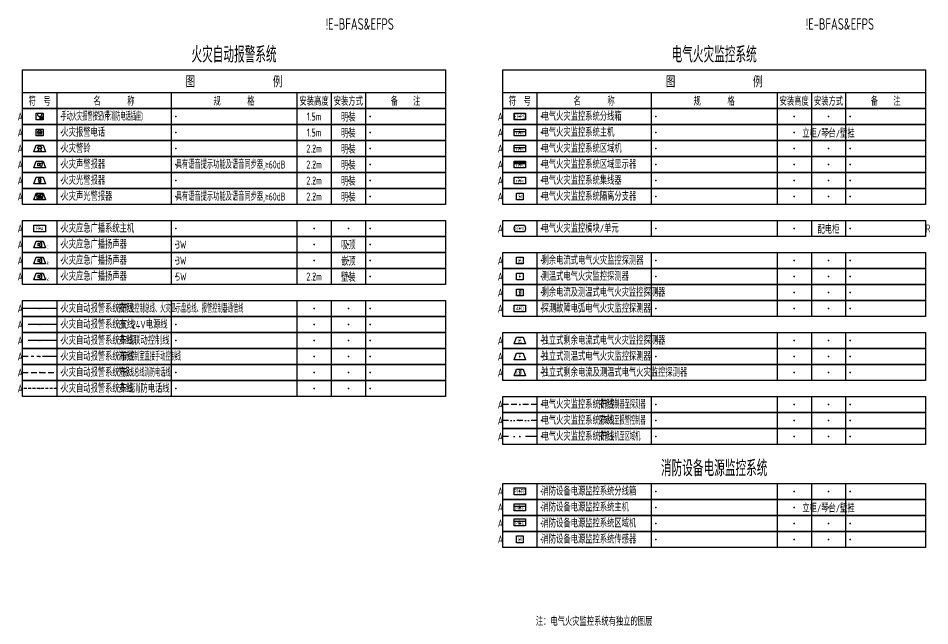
# Model space of a CAD drawing. Extents: x -337 to 273738, y -225 to 2088994.
# Drawn here: x 65274 to 105142, y 434931 to 461512 of the extents above; entities that cross this region are included whole.
import ezdxf
from ezdxf.enums import TextEntityAlignment as Align

# ---------------------------------------------------------------- set-up
doc = ezdxf.new("R2010")
doc.units = 0
doc.header["$LTSCALE"] = 1000
for name, pattern in [('BORDER2', [0.875, 0.25, -0.125, 0.25, -0.125, 0, -0.125]), ('CENTER', [2, 1.25, -0.25, 0.25, -0.25]), ('DIVIDE', [1.25, 0.5, -0.25, 0, -0.25, 0, -0.25]), ('DIVIDE2', [0.625, 0.25, -0.125, 0, -0.125, 0, -0.125]), ('HIDDEN', [0.375, 0.25, -0.125]), ('HIDDEN2', [0.1875, 0.125, -0.0625]), ('PHANTOM', [2.5, 1.25, -0.25, 0.25, -0.25, 0.25, -0.25]), ('PHANTOM2', [1.25, 0.625, -0.125, 0.125, -0.125, 0.125, -0.125])]:
    doc.linetypes.add(name, pattern=pattern)
doc.layers.get('0').update_dxf_attribs({"linetype": 'CONTINUOUS'})
for name, color, linetype in [('E-EFPS-DEVC', 3, 'CONTINUOUS'), ('E-EFPS-WIRE', 4, 'BORDER2'), ('E-EFPS-WIRE2', 4, 'DIVIDE2'), ('E-EFPS-WIRE3', 4, 'DIVIDE'), ('E-FAS-DEVC', 3, 'CONTINUOUS'), ('E-FAS-WIRE', 4, 'CONTINUOUS'), ('E-FAS-WIRE2', 4, 'CENTER'), ('E-FAS-WIRE3', 4, 'PHANTOM'), ('E-FAS-WIRE4', 4, 'PHANTOM2'), ('E-FAS-WIRE5', 4, 'HIDDEN'), ('E-FAS-WIRE6', 4, 'HIDDEN2'), ('E-UNIV-DIAG', 2, 'CONTINUOUS'), ('E-UNIV-EL', 140, 'CONTINUOUS'), ('E-UNIV-NOTE', 6, 'CONTINUOUS'), ('VPORTS', 7, 'CONTINUOUS')]:
    doc.layers.add(name, color=color, linetype=linetype)
doc.styles.add('TH-STYLE3', font='tssdeng.shx', dxfattribs={"width": 0.65, "bigfont": 'tssdchn.shx'})

# ---------------------------------------------------------------- blocks, each defined once
blk = doc.blocks.new('E-BKTS2')
for p, q in [((0, 0), (185, 0)), ((0, -7), (0, 0)), ((185, 0), (185, -7)), ((185, -7), (0, -7))]:
    blk.add_line(p, q)
at = {"linetype": 'Continuous'}
for p, q in [((15, 0), (15, -7)), ((65, 0), (65, -7)), ((120, 0), (120, -7)), ((135, 0), (135, -7)), ((150, 0), (150, -7))]:
    blk.add_line(p, q, dxfattribs=at)
for p in [(7.5, -3.5), (17, -3.5), (67, -3.5), (127.5, -3.5), (142.5, -3.5), (152, -3.5)]:
    blk.add_point(p, dxfattribs=at)
blk = doc.blocks.new('E-BFAS310')
blk.add_lwpolyline([(-2.5, -1.5), (-1.5, 1.5), (1.5, 1.5), (2.5, -1.5)], close=True)
at = {"layer": 'E-UNIV-EL'}
blk.add_line((1, 0), (-1, 0), dxfattribs=at)
for points in [[(-0.5, 0), (-0.5, -1), (-1, -1)], [(0.5, 0), (0.5, -1), (1, -1)]]:
    blk.add_lwpolyline(points, dxfattribs=at)
blk.add_arc((0, 0), 1, 0, 180, dxfattribs=at)
blk = doc.blocks.new('E-BFAS311')
blk.add_lwpolyline([(-2.5, -1.5), (-1.5, 1.5), (1.5, 1.5), (2.5, -1.5)], close=True)
at = {"layer": 'E-UNIV-EL'}
for p, q in [((-1, 0.5), (-1, -0.5)), ((0, 0.5), (-1, 0.5)), ((0, 0.25), (1.25, 0.83)), ((0, -0.5), (0, 0.5)), ((1.25, 0.83), (0.75, -0.83)), ((0, -0.5), (-1, -0.5)), ((0, -0.25), (0.75, -0.83))]:
    blk.add_line(p, q, dxfattribs=at)
blk = doc.blocks.new('E-BFAS320')
blk.add_lwpolyline([(-2.5, -1.5), (-1.5, 1.5), (1.5, 1.5), (2.5, -1.5)], close=True)
at = {"layer": 'E-UNIV-EL'}
for p, q in [((-0.3, 0.1), (-0.3, -0.8)), ((0.3, 0.1), (0.3, -0.8)), ((0.3, -0.8), (-0.3, -0.8))]:
    blk.add_line(p, q, dxfattribs=at)
blk.add_circle((0, 0.5), 0.5, dxfattribs=at)
blk = doc.blocks.new('E-BFAS330')
blk.add_lwpolyline([(-2.5, -1.5), (-1.5, 1.5), (1.5, 1.5), (2.5, -1.5)], close=True)
at = {"layer": 'E-UNIV-EL'}
for p, q in [((-1.56, 1), (-0.24, 0.6)), ((-1.1, 0), (-1.56, 1)), ((-0.5, 0), (-1.3, 0)), ((-1.3, 0), (-1.3, -0.8)), ((-0.7, 0), (-0.24, 0.6)), ((-0.5, 0), (-0.5, -0.8)), ((0, 1.5), (0, -1.5)), ((0.6, 0.1), (0.6, -0.8)), ((1.2, 0.1), (1.2, -0.8)), ((-1.3, -0.8), (-0.5, -0.8)), ((1.2, -0.8), (0.6, -0.8))]:
    blk.add_line(p, q, dxfattribs=at)
blk.add_circle((0.9, 0.5), 0.5, dxfattribs=at)
blk = doc.blocks.new('E-BFAS420')
blk.add_lwpolyline([(-2.5, -1.5), (-2.5, 1.5), (2.5, 1.5), (2.5, -1.5)], close=True)
at = {"layer": 'E-UNIV-EL', "style": 'TH-STYLE3', "width": 0.7}
blk.add_attdef('F', text='', height=1.7, dxfattribs=at).set_placement((0, 0), align=Align.MIDDLE)
blk = doc.blocks.new('E-BFAS212')
blk.add_lwpolyline([(-1.5, -1.5), (-1.5, 1.5), (1.5, 1.5), (1.5, -1.5)], close=True)
at = {"layer": 'E-UNIV-EL'}
blk.add_line((0, 0), (0, -1), dxfattribs=at)
for radius in [0.5, 0.25]:
    blk.add_circle((0.75, -0.5), radius, dxfattribs=at)
blk.add_arc((0, 1), 1, 180, 0, dxfattribs=at)
blk = doc.blocks.new('E-BFAS220')
blk.add_lwpolyline([(-1.5, -1.5), (-1.5, 1.5), (1.5, 1.5), (1.5, -1.5)], close=True)
at = {"layer": 'E-UNIV-EL'}
blk.add_lwpolyline([(0.58, 0), (1, 0, 1), (-1, 0), (-0.58, 0)], format="xyb", dxfattribs=at)
blk.add_lwpolyline([(-0.75, -0.67), (-0.5, 0.33), (0.5, 0.33), (0.75, -0.67)], close=True, dxfattribs=at)
blk = doc.blocks.new('E-BKTS1')
blk.add_line((0, -10), (185, -10))
at = {"linetype": 'Continuous'}
for p, q in [((15, -10), (15, -17)), ((65, -10), (65, -17)), ((120, -10), (120, -17)), ((135, -10), (135, -17)), ((150, -10), (150, -17))]:
    blk.add_line(p, q, dxfattribs=at)
blk.add_lwpolyline([(0, 0), (185, 0), (185, -17), (0, -17)], close=True)
at = {"layer": 'E-UNIV-NOTE', "style": 'TH-STYLE3', "width": 0.7}
for s, height, p in [('图                例', 5, (92.5, -5)), ('安装高度', 3.5, (127.5, -13.5)), ('安装方式', 3.5, (142.5, -13.5))]:
    blk.add_text(s, height=height, dxfattribs=at).set_placement(p, align=Align.MIDDLE)
at = {"layer": 'E-UNIV-NOTE', "linetype": 'Continuous', "style": 'TH-STYLE3', "width": 0.7}
for s, p in [('符  号', (7.5, -13.5)), ('名       称', (40, -13.5)), ('规       格', (92.5, -13.5)), ('备    注', (167.5, -13.5))]:
    blk.add_text(s, height=3.5, dxfattribs=at).set_placement(p, align=Align.MIDDLE)
blk = doc.blocks.new('E-BFAS410-2')
blk.add_lwpolyline([(-2.5, -1.5), (-1.5, 1.5), (1.5, 1.5), (2.5, -1.5)], close=True)
at = {"layer": 'E-UNIV-EL'}
for p, q in [((0, 0.5), (-0.8, 0.5)), ((-0.8, 0.5), (-0.8, -0.5)), ((0, 0.5), (0.8, 1.2)), ((0, -0.5), (0, 0.5)), ((0.8, 1.2), (0.8, -1.2)), ((0, -0.5), (-0.8, -0.5)), ((0, -0.5), (0.8, -1.2))]:
    blk.add_line(p, q, dxfattribs=at)
at = {"layer": 'E-UNIV-EL', "style": 'TH-STYLE3', "width": 0.5}
blk.add_attdef('F', text='', height=1.5, dxfattribs=at).set_placement((3.5, -1.25), align=Align.MIDDLE)
blk = doc.blocks.new('E-BFAS410-3')
blk.add_lwpolyline([(-2.5, -1.5), (-1.5, 1.5), (1.5, 1.5), (2.5, -1.5)], close=True)
at = {"layer": 'E-UNIV-EL'}
for p, q in [((0, 0.5), (-0.8, 0.5)), ((-0.8, 0.5), (-0.8, -0.5)), ((0, 0.5), (0.8, 1.2)), ((0, -0.5), (0, 0.5)), ((0.8, 1.2), (0.8, -1.2)), ((0, -0.5), (-0.8, -0.5)), ((0, -0.5), (0.8, -1.2))]:
    blk.add_line(p, q, dxfattribs=at)
at = {"layer": 'E-UNIV-EL', "style": 'TH-STYLE3', "width": 0.5}
blk.add_attdef('F', text='', height=1.5, dxfattribs=at).set_placement((3.5, -1.25), align=Align.MIDDLE)
blk = doc.blocks.new('E-BFAS410-4')
blk.add_lwpolyline([(-2.5, -1.5), (-1.5, 1.5), (1.5, 1.5), (2.5, -1.5)], close=True)
at = {"layer": 'E-UNIV-EL'}
for p, q in [((0, 0.5), (-0.8, 0.5)), ((-0.8, 0.5), (-0.8, -0.5)), ((0, 0.5), (0.8, 1.2)), ((0, -0.5), (0, 0.5)), ((0.8, 1.2), (0.8, -1.2)), ((0, -0.5), (-0.8, -0.5)), ((0, -0.5), (0.8, -1.2))]:
    blk.add_line(p, q, dxfattribs=at)
at = {"layer": 'E-UNIV-EL', "style": 'TH-STYLE3', "width": 0.5}
blk.add_attdef('F', text='', height=1.5, dxfattribs=at).set_placement((3.5, -1.25), align=Align.MIDDLE)
blk = doc.blocks.new('火灾自动报警系统三')
at = {"layer": 'E-FAS-WIRE'}
blk.add_line((1500, -10450), (0, -10450), dxfattribs=at)
at = {"layer": 'E-FAS-WIRE2'}
blk.add_line((1500, -11150), (0, -11150), dxfattribs=at)
at = {"layer": 'E-FAS-WIRE3'}
blk.add_line((1500, -11850), (0, -11850), dxfattribs=at)
at = {"layer": 'E-FAS-WIRE4'}
blk.add_line((1500, -12550), (0, -12550), dxfattribs=at)
at = {"layer": 'E-FAS-WIRE5'}
blk.add_line((0, -13250), (1500, -13250), dxfattribs=at)
at = {"layer": 'E-FAS-WIRE6'}
blk.add_line((1500, -13950), (0, -13950), dxfattribs=at)
at = {"layer": 'VPORTS'}
blk.add_point((6700, -4150), dxfattribs=at)
at = {"layer": 'E-FAS-DEVC', "xscale": 100, "yscale": 100, "zscale": 100}
for name, p in [('E-BFAS212', (750, -2050)), ('E-BFAS220', (750, -2750)), ('E-BFAS310', (750, -3450)), ('E-BFAS311', (750, -4150)), ('E-BFAS320', (750, -4850)), ('E-BFAS330', (750, -5550))]:
    blk.add_blockref(name, p, dxfattribs=at)
for name, p, values in [('E-BFAS420', (750, -6950), {'F': 'FPA'}), ('E-BFAS410-2', (750, -7650), {'F': 'C'}), ('E-BFAS410-3', (750, -8350), {'F': 'R'}), ('E-BFAS410-4', (750, -9050), {'F': 'W'})]:
    blk.add_blockref(name, p, dxfattribs=at).add_auto_attribs(values)
at = {"layer": 'E-UNIV-DIAG', "xscale": 100, "yscale": 100, "zscale": 100}
for name, p in [('E-BKTS1', (0, 0)), ('E-BKTS2', (0, -1700)), ('E-BKTS2', (0, -2400)), ('E-BKTS2', (0, -3100)), ('E-BKTS2', (0, -3800)), ('E-BKTS2', (0, -4500)), ('E-BKTS2', (0, -5200)), ('E-BKTS2', (0, -6600)), ('E-BKTS2', (0, -7300)), ('E-BKTS2', (0, -8000)), ('E-BKTS2', (0, -8700)), ('E-BKTS2', (0, -10100)), ('E-BKTS2', (0, -10800)), ('E-BKTS2', (0, -11500)), ('E-BKTS2', (0, -12200)), ('E-BKTS2', (0, -12900)), ('E-BKTS2', (0, -13600))]:
    blk.add_blockref(name, p, dxfattribs=at)
at = {"layer": 'E-UNIV-NOTE', "style": 'TH-STYLE3', "width": 0.7}
for s, height, p in [('火灾自动报警系统', 700, (9250, 700)), ('A', 350, (-100, -2050)), ('1.5m', 350, (12750, -2050)), ('明装', 350, (14250, -2050)), ('A', 350, (-100, -2750)), ('1.5m', 350, (12750, -2750)), ('明装', 350, (14250, -2750)), ('A', 350, (-100, -3450)), ('2.2m', 350, (12750, -3450)), ('明装', 350, (14250, -3450)), ('A', 350, (-100, -4150)), ('2.2m', 350, (12750, -4150)), ('明装', 350, (14250, -4150)), ('A', 350, (-100, -4850)), ('2.2m', 350, (12750, -4850)), ('明装', 350, (14250, -4850)), ('A', 350, (-100, -5550)), ('2.2m', 350, (12750, -5550)), ('明装', 350, (14250, -5550)), ('A', 350, (-100, -6950)), ('A', 350, (-100, -7650)), ('吸顶', 350, (14250, -7650)), ('A', 350, (-100, -8350)), ('嵌顶', 350, (14250, -8350)), ('A', 350, (-100, -9050)), ('A', 350, (-100, -10450)), ('A', 350, (-100, -11150)), ('A', 350, (-100, -11850)), ('A', 350, (-100, -12550)), ('A', 350, (-100, -13250)), ('A', 350, (-100, -13950))]:
    blk.add_text(s, height=height, dxfattribs=at).set_placement(p, align=Align.MIDDLE)
at = {"layer": 'E-UNIV-NOTE', "style": 'TH-STYLE3'}
for s, width, p in [('手动火灾报警按钮(带消防电话插座)', 0.5, (1700, -2050)), ('火灾报警电话', 0.7, (1700, -2750)), ('火灾警铃', 0.7, (1700, -3450)), ('火灾声警报器', 0.7, (1700, -4150)), ('具有语音提示功能及语音同步器,≥60dB', 0.6, (6700, -4150)), ('火灾光警报器', 0.7, (1700, -4850)), ('火灾声光警报器', 0.7, (1700, -5550)), ('具有语音提示功能及语音同步器,≥60dB', 0.6, (6700, -5550)), ('火灾应急广播系统主机', 0.7, (1700, -6950)), ('火灾应急广播扬声器', 0.7, (1700, -7650)), ('3W', 0.7, (6700, -7650)), ('火灾应急广播扬声器', 0.7, (1700, -8350)), ('3W', 0.7, (6700, -8350)), ('火灾应急广播扬声器', 0.7, (1700, -9050)), ('5W', 0.7, (6700, -9050)), ('火灾自动报警系统布线', 0.7, (1700, -10450)), ('报警及控制总线、火灾显示盘总线、报警控制器通信线', 0.5, (4200, -10450)), ('火灾自动报警系统布线', 0.7, (1700, -11150)), ('DC 24V电源线', 0.7, (4200, -11150)), ('火灾自动报警系统布线', 0.7, (1700, -11850)), ('多线联动控制线', 0.7, (4200, -11850)), ('火灾自动报警系统布线', 0.7, (1700, -12550)), ('消防控制室直接手动控制线', 0.5, (4200, -12550)), ('火灾自动报警系统布线', 0.7, (1700, -13250)), ('警报、总线消防电话线', 0.5, (4200, -13250)), ('火灾自动报警系统布线', 0.7, (1700, -13950)), ('多线消防电话线', 0.7, (4200, -13950))]:
    blk.add_text(s, height=350, dxfattribs=dict(at, width=width)).set_placement(p, align=Align.MIDDLE_LEFT)
at = {"layer": 'E-UNIV-NOTE', "linetype": 'Continuous', "style": 'TH-STYLE3', "width": 0.7}
for s, p in [('2.2m', (12750, -9050)), ('壁装', (14250, -9050))]:
    blk.add_text(s, height=350, dxfattribs=at).set_placement(p, align=Align.MIDDLE)
blk = doc.blocks.new('E-BEFPS240')
blk.add_lwpolyline([(-2.5, -1.5), (-2.5, 1.5), (2.5, 1.5), (2.5, -1.5)], close=True)
at = {"layer": 'E-UNIV-EL', "style": 'TH-STYLE3', "width": 0.7}
blk.add_attdef('F', text='', height=1.7, dxfattribs=at).set_placement((0, 0), align=Align.MIDDLE)
blk = doc.blocks.new('E-BEFPS211')
blk.add_lwpolyline([(-2.5, -1.5), (-1.5, 1.5), (1.5, 1.5), (2.5, -1.5)], close=True)
at = {"layer": 'E-UNIV-EL', "style": 'TH-STYLE3', "width": 0.7}
blk.add_attdef('F', text='', height=1.7, dxfattribs=at).set_placement((0, 0), align=Align.MIDDLE)
blk = doc.blocks.new('E-BEFPS220')
blk.add_lwpolyline([(-1.5, -1.5), (-1.5, 1.5), (1.5, 1.5), (1.5, -1.5)], close=True)
at = {"layer": 'E-UNIV-EL', "style": 'TH-STYLE3', "width": 0.7}
blk.add_attdef('F', text='', height=1.7, dxfattribs=at).set_placement((0, 0), align=Align.MIDDLE)
blk = doc.blocks.new('E-BEFPS221')
blk.add_lwpolyline([(-2.5, -1.5), (-1.5, 1.5), (1.5, 1.5), (2.5, -1.5)], close=True)
at = {"layer": 'E-UNIV-EL', "style": 'TH-STYLE3', "width": 0.7}
blk.add_attdef('F', text='', height=1.7, dxfattribs=at).set_placement((0, 0), align=Align.MIDDLE)
blk = doc.blocks.new('E-BEFPS230')
blk.add_lwpolyline([(-1.5, -1.5), (-1.5, 1.5), (1.5, 1.5), (1.5, -1.5)], close=True)
at = {"layer": 'E-UNIV-EL'}
blk.add_line((0, 1.5), (0, -1.5), dxfattribs=at)
at = {"layer": 'E-UNIV-EL', "style": 'TH-STYLE3', "width": 0.5}
for tag, p in [('F1', (-0.75, 0)), ('F2', (0.75, 0))]:
    blk.add_attdef(tag, text='', height=1.7, dxfattribs=at).set_placement(p, align=Align.MIDDLE)
blk = doc.blocks.new('E-BEFPS231')
blk.add_lwpolyline([(-2.5, -1.5), (-1.5, 1.5), (1.5, 1.5), (2.5, -1.5)], close=True)
at = {"layer": 'E-UNIV-EL'}
blk.add_line((0, 1.5), (0, -1.5), dxfattribs=at)
at = {"layer": 'E-UNIV-EL', "style": 'TH-STYLE3', "width": 0.5}
for tag, p in [('F1', (-0.75, 0)), ('F2', (0.75, 0))]:
    blk.add_attdef(tag, text='', height=1.7, dxfattribs=at).set_placement(p, align=Align.MIDDLE)
blk = doc.blocks.new('E-BEFPS010')
blk.add_lwpolyline([(-2.5, -1.5), (-2.5, 1.5), (2.5, 1.5), (2.5, -1.5)], close=True)
at = {"layer": 'E-UNIV-EL', "style": 'TH-STYLE3', "width": 0.7}
blk.add_attdef('BOX', text='', height=2, dxfattribs=at).set_placement((0, 0), align=Align.MIDDLE)
blk = doc.blocks.new('E-BFAS540')
blk.add_lwpolyline([(-1.5, -1.5), (-1.5, 1.5), (1.5, 1.5), (1.5, -1.5)], close=True)
at = {"layer": 'E-UNIV-EL', "style": 'TH-STYLE3', "width": 0.7}
blk.add_attdef('F', text='', height=1.7, dxfattribs=at).set_placement((0, 0), align=Align.MIDDLE)
blk = doc.blocks.new('E-BEFPS020')
blk.add_lwpolyline([(-2.5, -1.5), (-2.5, 1.5), (2.5, 1.5), (2.5, -1.5)], close=True)
at = {"layer": 'E-UNIV-EL'}
blk.add_line((-2.5, 0.5), (2.5, 0.5), dxfattribs=at)
at = {"layer": 'E-UNIV-EL', "style": 'TH-STYLE3', "width": 0.7}
for height, p in [(1.5, (0, -0.5)), (1, (0, 1))]:
    blk.add_attdef('F', text='', height=height, dxfattribs=at).set_placement(p, align=Align.MIDDLE)
blk = doc.blocks.new('E-BEFPS021')
blk.add_lwpolyline([(-2.5, -1.5), (-2.5, 1.5), (2.5, 1.5), (2.5, -1.5)], close=True)
at = {"layer": 'E-UNIV-EL'}
blk.add_line((-2.5, 0.5), (2.5, 0.5), dxfattribs=at)
at = {"layer": 'E-UNIV-EL', "style": 'TH-STYLE3', "width": 0.7}
for height, p in [(1.5, (0, -0.5)), (1, (0, 1))]:
    blk.add_attdef('F', text='', height=height, dxfattribs=at).set_placement(p, align=Align.MIDDLE)
blk = doc.blocks.new('E-BEFPS030')
blk.add_lwpolyline([(-2.5, -1.5), (-2.5, 1.5), (2.5, 1.5), (2.5, -1.5)], close=True)
at = {"layer": 'E-UNIV-EL'}
for p, q in [((-2.5, 1), (2.5, 1)), ((-2.5, 0.5), (2.5, 0.5))]:
    blk.add_line(p, q, dxfattribs=at)
at = {"layer": 'E-UNIV-EL', "style": 'TH-STYLE3', "width": 0.7}
blk.add_attdef('F', text='', height=1.5, dxfattribs=at).set_placement((0, -0.5), align=Align.MIDDLE)
blk = doc.blocks.new('E-BEFPS040')
blk.add_lwpolyline([(-2.5, -1.5), (-2.5, 1.5), (2.5, 1.5), (2.5, -1.5)], close=True)
at = {"layer": 'E-UNIV-EL', "style": 'TH-STYLE3', "width": 0.7}
for height, p in [(1.5, (0, -0.5)), (1, (0, 1))]:
    blk.add_attdef('F', text='', height=height, dxfattribs=at).set_placement(p, align=Align.MIDDLE)
blk = doc.blocks.new('E-BEFPS210')
blk.add_lwpolyline([(-1.5, -1.5), (-1.5, 1.5), (1.5, 1.5), (1.5, -1.5)], close=True)
at = {"layer": 'E-UNIV-EL', "style": 'TH-STYLE3', "width": 0.7}
blk.add_attdef('F', text='', height=1.7, dxfattribs=at).set_placement((0, 0), align=Align.MIDDLE)
blk = doc.blocks.new('E-BEFPS110')
blk.add_lwpolyline([(-2, 1.5), (2, 1.5, -0.333333), (2, -1.5), (-2, -1.5, -0.333333)], format="xyb", close=True)
at = {"layer": 'E-UNIV-EL', "style": 'TH-STYLE3', "width": 0.7}
blk.add_attdef('F', text='', height=1.5, dxfattribs=at).set_placement((0, 0), align=Align.MIDDLE)
blk = doc.blocks.new('电气火灾监控系统')
at = {"layer": 'E-EFPS-WIRE'}
blk.add_line((1500, -14650), (0, -14650), dxfattribs=at)
at = {"layer": 'E-EFPS-WIRE2'}
blk.add_line((1500, -15350), (0, -15350), dxfattribs=at)
at = {"layer": 'E-EFPS-WIRE3'}
blk.add_line((1500, -16050), (0, -16050), dxfattribs=at)
at = {"layer": 'E-EFPS-DEVC'}
ref = blk.add_blockref('E-BEFPS010', (750, -2050), dxfattribs=dict(at, xscale=100, yscale=100, zscale=100))
ref.add_attrib('EFPS', 'EFPS', dxfattribs={"layer": 'E-UNIV-EL', "height": 200, "style": 'TH-STYLE3', "width": 0.7}).set_placement((750, -2050), align=Align.MIDDLE)
ref = blk.add_blockref('E-BEFPS020', (750, -2750), dxfattribs=dict(at, xscale=100, yscale=100, zscale=100))
ref.add_attrib('F', 'EFPS', dxfattribs={"layer": 'E-UNIV-EL', "height": 150, "style": 'TH-STYLE3', "width": 0.7}).set_placement((750, -2800), align=Align.MIDDLE)
ref.add_attrib('F', 'C', dxfattribs={"layer": 'E-UNIV-EL', "height": 100, "style": 'TH-STYLE3', "width": 0.7}).set_placement((750, -2650), align=Align.MIDDLE)
ref = blk.add_blockref('E-BEFPS021', (750, -3450), dxfattribs=dict(at, xscale=100, yscale=100, zscale=100))
ref.add_attrib('F', 'Z', dxfattribs={"layer": 'E-UNIV-EL', "height": 100, "style": 'TH-STYLE3', "width": 0.7}).set_placement((750, -3350), align=Align.MIDDLE)
ref.add_attrib('F', 'EFPS', dxfattribs={"layer": 'E-UNIV-EL', "height": 150, "style": 'TH-STYLE3', "width": 0.7}).set_placement((750, -3500), align=Align.MIDDLE)
at = {"layer": 'E-EFPS-DEVC', "xscale": 100, "yscale": 100, "zscale": 100}
for name, p, values in [('E-BEFPS030', (750, -4150), {'F': 'EFPS'}), ('E-BFAS540', (750, -5550), {'F': 'SI'}), ('E-BEFPS110', (750, -6950), {'F': 'EFPU'}), ('E-BEFPS210', (750, -8350), {'F': 'I△'}), ('E-BEFPS220', (750, -9050), {'F': 'T'}), ('E-BEFPS230', (750, -9750), {'F1': 'I△', 'F2': 'T'}), ('E-BEFPS240', (750, -10450), {'F': 'AFD'}), ('E-BEFPS211', (750, -11850), {'F': 'I△'}), ('E-BEFPS221', (750, -12550), {'F': 'T'}), ('E-BEFPS231', (750, -13250), {'F2': 'T', 'F1': 'I△'})]:
    blk.add_blockref(name, p, dxfattribs=at).add_auto_attribs(values)
at = {"layer": 'E-EFPS-DEVC'}
ref = blk.add_blockref('E-BEFPS040', (750, -4850), dxfattribs=dict(at, xscale=100, yscale=100, zscale=100))
ref.add_attrib('F', 'HUB', dxfattribs={"layer": 'E-UNIV-EL', "height": 100, "style": 'TH-STYLE3', "width": 0.7}).set_placement((750, -4750), align=Align.MIDDLE)
ref.add_attrib('F', 'EFPS', dxfattribs={"layer": 'E-UNIV-EL', "height": 150, "style": 'TH-STYLE3', "width": 0.7}).set_placement((750, -4900), align=Align.MIDDLE)
at = {"layer": 'E-UNIV-DIAG', "xscale": 100, "yscale": 100, "zscale": 100}
for name, p in [('E-BKTS1', (0, 0)), ('E-BKTS2', (0, -1700)), ('E-BKTS2', (0, -2400)), ('E-BKTS2', (0, -3100)), ('E-BKTS2', (0, -3800)), ('E-BKTS2', (0, -4500)), ('E-BKTS2', (0, -5200)), ('E-BKTS2', (0, -6600)), ('E-BKTS2', (0, -8000)), ('E-BKTS2', (0, -8700)), ('E-BKTS2', (0, -9400)), ('E-BKTS2', (0, -10100)), ('E-BKTS2', (0, -11500)), ('E-BKTS2', (0, -12200)), ('E-BKTS2', (0, -12900)), ('E-BKTS2', (0, -14300)), ('E-BKTS2', (0, -15000)), ('E-BKTS2', (0, -15700))]:
    blk.add_blockref(name, p, dxfattribs=at)
at = {"layer": 'E-UNIV-NOTE', "style": 'TH-STYLE3', "width": 0.7}
for s, height, p in [('电气火灾监控系统', 700, (9250, 700)), ('A', 350, (-100, -2050)), ('A', 350, (-100, -2750)), ('立柜/琴台/壁挂', 350, (14250, -2750)), ('A', 350, (-100, -3450)), ('A', 350, (-100, -4150)), ('A', 350, (-100, -4850)), ('A', 350, (-100, -5550)), ('A', 350, (-100, -6950)), ('配电柜', 350, (14250, -6950)), ('R', 350, (18600, -6950)), ('A', 350, (-100, -8350)), ('A', 350, (-100, -9050)), ('A', 350, (-100, -9750)), ('A', 350, (-100, -10450)), ('A', 350, (-100, -11850)), ('A', 350, (-100, -12550)), ('A', 350, (-100, -13250)), ('A', 350, (-100, -14650)), ('A', 350, (-100, -15350)), ('A', 350, (-100, -16050))]:
    blk.add_text(s, height=height, dxfattribs=at).set_placement(p, align=Align.MIDDLE)
at = {"layer": 'E-UNIV-NOTE', "style": 'TH-STYLE3'}
for s, width, p in [('电气火灾监控系统分线箱', 0.7, (1700, -2050)), ('电气火灾监控系统主机', 0.7, (1700, -2750)), ('电气火灾监控系统区域机', 0.7, (1700, -3450)), ('电气火灾监控系统区域显示器', 0.7, (1700, -4150)), ('电气火灾监控系统集线器', 0.7, (1700, -4850)), ('电气火灾监控系统隔离分支器', 0.7, (1700, -5550)), ('电气火灾监控模块/单元', 0.7, (1700, -6950)), ('剩余电流式电气火灾监控探测器', 0.7, (1700, -8350)), ('测温式电气火灾监控探测器', 0.7, (1700, -9050)), ('剩余电流及测温式电气火灾监控探测器', 0.7, (1700, -9750)), ('探测故障电弧电气火灾监控探测器', 0.7, (1700, -10450)), ('独立式剩余电流式电气火灾监控探测器', 0.7, (1700, -11850)), ('独立式测温式电气火灾监控探测器', 0.7, (1700, -12550)), ('独立式剩余电流及测温式电气火灾监控探测器', 0.7, (1700, -13250)), ('电气火灾监控系统布线', 0.7, (1700, -14650)), ('报警控制器至探测器', 0.5, (4200, -14650)), ('电气火灾监控系统布线', 0.7, (1700, -15350)), ('区域机至报警控制器', 0.5, (4200, -15350)), ('电气火灾监控系统布线', 0.7, (1700, -16050)), ('报警主机至区域机', 0.5, (4200, -16050)), ('注：电气火灾监控系统有独立的图层', 0.7, (1450, -24150))]:
    blk.add_text(s, height=350, dxfattribs=dict(at, width=width)).set_placement(p, align=Align.MIDDLE_LEFT)
blk = doc.blocks.new('E-BPMFE010')
blk.add_lwpolyline([(-2.5, -1.5), (-2.5, 1.5), (2.5, 1.5), (2.5, -1.5)], close=True)
at = {"layer": 'E-UNIV-EL', "style": 'TH-STYLE3', "width": 0.7}
blk.add_attdef('BOX', text='', height=2, dxfattribs=at).set_placement((0, 0), align=Align.MIDDLE)
blk = doc.blocks.new('E-BPMFE020')
blk.add_lwpolyline([(-2.5, -1.5), (-2.5, 1.5), (2.5, 1.5), (2.5, -1.5)], close=True)
at = {"layer": 'E-UNIV-EL'}
blk.add_line((-2.5, 0.5), (2.5, 0.5), dxfattribs=at)
at = {"layer": 'E-UNIV-EL', "style": 'TH-STYLE3', "width": 0.7}
for height, p in [(1.5, (0, -0.5)), (1, (0, 1))]:
    blk.add_attdef('F', text='', height=height, dxfattribs=at).set_placement(p, align=Align.MIDDLE)
blk = doc.blocks.new('E-BPMFE021')
blk.add_lwpolyline([(-2.5, -1), (-2.5, 2), (2.5, 2), (2.5, -1)], close=True)
at = {"layer": 'E-UNIV-EL'}
blk.add_line((-2.5, 1), (2.5, 1), dxfattribs=at)
at = {"layer": 'E-UNIV-EL', "style": 'TH-STYLE3', "width": 0.7}
for height, p in [(1.5, (0, 0)), (1, (0, 1.5))]:
    blk.add_attdef('F', text='', height=height, dxfattribs=at).set_placement(p, align=Align.MIDDLE)
blk = doc.blocks.new('E-BPMFE210')
blk.add_lwpolyline([(-1.5, -1.5), (-1.5, 1.5), (1.5, 1.5), (1.5, -1.5)], close=True)
at = {"layer": 'E-UNIV-EL', "style": 'TH-STYLE3', "width": 0.7}
blk.add_attdef('F', text='', height=1.7, dxfattribs=at).set_placement((0, 0), align=Align.MIDDLE)
blk = doc.blocks.new('消防设备电源监控系统')
at = {"layer": 'E-FAS-DEVC', "xscale": 100, "yscale": 100, "zscale": 100}
for name, p, values in [('E-BPMFE010', (750, -350), {'BOX': 'PMFE'}), ('E-BPMFE210', (750, -2450), {'F': 'UI'})]:
    blk.add_blockref(name, p, dxfattribs=at).add_auto_attribs(values)
at = {"layer": 'E-FAS-DEVC'}
ref = blk.add_blockref('E-BPMFE020', (750, -1050), dxfattribs=dict(at, xscale=100, yscale=100, zscale=100))
ref.add_attrib('F', 'C', dxfattribs={"layer": 'E-UNIV-EL', "height": 100, "style": 'TH-STYLE3', "width": 0.7}).set_placement((750, -950), align=Align.MIDDLE)
ref.add_attrib('F', 'PMFE', dxfattribs={"layer": 'E-UNIV-EL', "height": 150, "style": 'TH-STYLE3', "width": 0.7}).set_placement((750, -1100), align=Align.MIDDLE)
ref = blk.add_blockref('E-BPMFE021', (750, -1750), dxfattribs=dict(at, xscale=100, yscale=100, zscale=100))
ref.add_attrib('F', 'PMFE', dxfattribs={"layer": 'E-UNIV-EL', "height": 150, "style": 'TH-STYLE3', "width": 0.7}).set_placement((750, -1750), align=Align.MIDDLE)
ref.add_attrib('F', 'Z', dxfattribs={"layer": 'E-UNIV-EL', "height": 100, "style": 'TH-STYLE3', "width": 0.7}).set_placement((750, -1600), align=Align.MIDDLE)
at = {"layer": 'E-UNIV-DIAG', "xscale": 100, "yscale": 100, "zscale": 100}
for p in [(0, 0), (0, -700), (0, -1400), (0, -2100)]:
    blk.add_blockref('E-BKTS2', p, dxfattribs=at)
at = {"layer": 'E-UNIV-NOTE', "style": 'TH-STYLE3', "width": 0.7}
for s, height, p in [('消防设备电源监控系统', 700, (9250, 700)), ('A', 350, (-100, -350)), ('A', 350, (-100, -1050)), ('立柜/琴台/壁挂', 350, (14250, -1050)), ('A', 350, (-100, -1750)), ('A', 350, (-100, -2450))]:
    blk.add_text(s, height=height, dxfattribs=at).set_placement(p, align=Align.MIDDLE)
for s, p in [('消防设备电源监控系统分线箱', (1700, -350)), ('消防设备电源监控系统主机', (1700, -1050)), ('消防设备电源监控系统区域机', (1700, -1750)), ('消防设备电源监控系统传感器', (1700, -2450))]:
    blk.add_text(s, height=350, dxfattribs=at).set_placement(p, align=Align.MIDDLE_LEFT)

msp = doc.modelspace()

# ---------------------------------------------------------------- block references
for name, p in [('火灾自动报警系统三', (65462, 459260)), ('电气火灾监控系统', (86462, 459260)), ('消防设备电源监控系统', (86462, 441160))]:
    msp.add_blockref(name, p)

# ---------------------------------------------------------------- texts
at = {"layer": 'E-UNIV-NOTE', "style": 'TH-STYLE3', "width": 0.7}
for p in [(80212, 461260), (101212, 461260)]:
    msp.add_text('!E-BFAS&EFPS', height=500, dxfattribs=at).set_placement(p, align=Align.MIDDLE)

doc.saveas('drawing.dxf')
